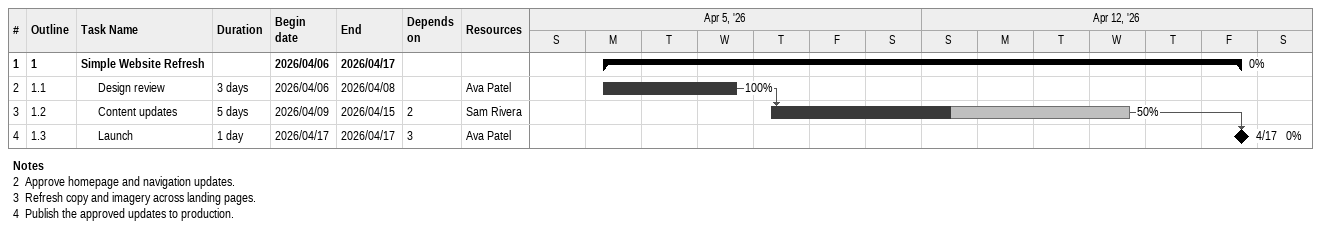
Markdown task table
| ID | WBS | Task | Duration | Start | Finish | Predecessors | Resources | % complete |
|---|---|---|---|---|---|---|---|---|
| 1 | 1 | **Simple Website Refresh** |  | 2026-04-06 | 2026-04-17 |  |  | 0 |
| 2 | 1.1 | Design review | 3d | 2026-04-06 | 2026-04-08 |  | Ava Patel | 100 |
| 3 | 1.2 | Content updates | 5d | 2026-04-09 | 2026-04-15 | 2 | Sam Rivera | 50 |
| 4 | 1.3 | Launch | 1d | 2026-04-17 | 2026-04-17 | 3 | Ava Patel | 0 |

Notes
- 2: Approve homepage and navigation updates.
- 3: Refresh copy and imagery across landing pages.
- 4: Publish the approved updates to production.
